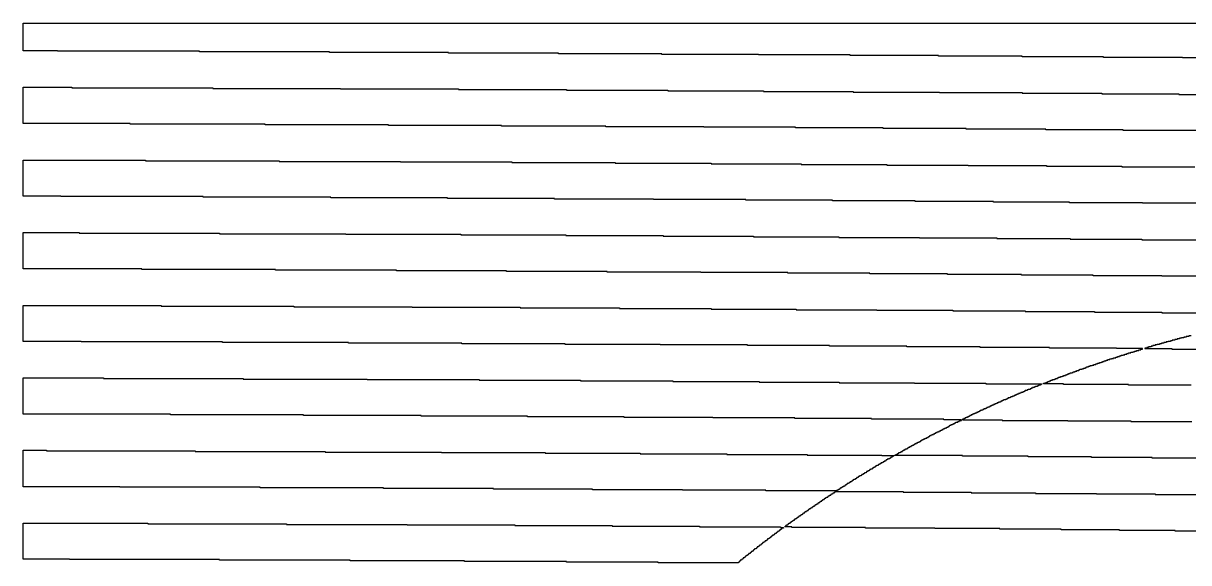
# Model space of a CAD drawing. Extents: x 600 to 5400, y 600 to 5400.
# Drawn here: x 600 to 2518, y 4513 to 5400 of the extents above; entities that cross this region are included whole.
import ezdxf

# ---------------------------------------------------------------- set-up
doc = ezdxf.new("R2010")
doc.units = 0
doc.layers.add('LG_12_W2000_ZP600_INV_LG', color=5, linetype='CONTINUOUS')

msp = doc.modelspace()

# ---------------------------------------------------------------- linework, layer by layer
at = {"layer": 'LG_12_W2000_ZP600_INV_LG'}
for points in [[(2635, 5343), (2508, 5343), (2508, 5344), (2378, 5344), (2378, 5345), (2244, 5345), (2244, 5346), (2106, 5346), (2106, 5347), (1961, 5347), (1961, 5348), (1810, 5348), (1810, 5349), (1651, 5349), (1651, 5350), (1481, 5350), (1481, 5351), (1300, 5351), (1300, 5352), (1104, 5352), (1104, 5353), (890, 5353), (890, 5354), (656, 5354), (656, 5355), (600, 5355), (600, 5400), (2987, 5400)], [(2533, 5224), (2410, 5224), (2410, 5225), (2283, 5225), (2283, 5226), (2152, 5226), (2152, 5227), (2015, 5227), (2015, 5228), (1871, 5228), (1871, 5229), (1720, 5229), (1720, 5230), (1559, 5230), (1559, 5231), (1387, 5231), (1387, 5232), (1201, 5232), (1201, 5233), (998, 5233), (998, 5234), (776, 5234), (776, 5235), (600, 5235), (600, 5295), (680, 5295), (680, 5294), (912, 5294), (912, 5293), (1122, 5293), (1122, 5292), (1316, 5292), (1316, 5291), (1494, 5291), (1494, 5290), (1661, 5290), (1661, 5289), (1818, 5289), (1818, 5288), (1966, 5288), (1966, 5287), (2108, 5287), (2108, 5286), (2244, 5286), (2244, 5285), (2375, 5285), (2375, 5284), (2502, 5284), (2502, 5283), (2626, 5283)], [(2559, 5104), (2442, 5104), (2442, 5105), (2322, 5105), (2322, 5106), (2197, 5106), (2197, 5107), (2068, 5107), (2068, 5108), (1932, 5108), (1932, 5109), (1789, 5109), (1789, 5110), (1637, 5110), (1637, 5111), (1474, 5111), (1474, 5112), (1298, 5112), (1298, 5113), (1106, 5113), (1106, 5114), (896, 5114), (896, 5115), (662, 5115), (662, 5116), (600, 5116), (600, 5175), (801, 5175), (801, 5174), (1021, 5174), (1021, 5173), (1221, 5173), (1221, 5172), (1404, 5172), (1404, 5171), (1574, 5171), (1574, 5170), (1732, 5170), (1732, 5169), (1880, 5169), (1880, 5168), (2021, 5168), (2021, 5167), (2155, 5167), (2155, 5166), (2284, 5166), (2284, 5165), (2408, 5165), (2408, 5164), (2528, 5164)], [(2584, 4984), (2474, 4984), (2474, 4985), (2361, 4985), (2361, 4986), (2243, 4986), (2243, 4987), (2121, 4987), (2121, 4988), (1993, 4988), (1993, 4989), (1858, 4989), (1858, 4990), (1715, 4990), (1715, 4991), (1561, 4991), (1561, 4992), (1395, 4992), (1395, 4993), (1214, 4993), (1214, 4994), (1015, 4994), (1015, 4995), (795, 4995), (795, 4996), (600, 4996), (600, 5056), (692, 5056), (692, 5055), (923, 5055), (923, 5054), (1131, 5054), (1131, 5053), (1320, 5053), (1320, 5052), (1493, 5052), (1493, 5051), (1653, 5051), (1653, 5050), (1802, 5050), (1802, 5049), (1942, 5049), (1942, 5048), (2075, 5048), (2075, 5047), (2202, 5047), (2202, 5046), (2323, 5046), (2323, 5045), (2441, 5045), (2441, 5044), (2554, 5044)], [(2522, 4805), (2419, 4805), (2419, 4806), (2312, 4806), (2312, 4807), (2279, 4807), (2279, 4808), (2281, 4808), (2281, 4809), (2284, 4809), (2284, 4810), (2286, 4810), (2286, 4811), (2289, 4811), (2289, 4812), (2291, 4812), (2291, 4813), (2294, 4813), (2294, 4814), (2297, 4814), (2297, 4815), (2299, 4815), (2299, 4816), (2302, 4816), (2302, 4817), (2304, 4817), (2304, 4818), (2307, 4818), (2307, 4819), (2310, 4819), (2310, 4820), (2312, 4820), (2312, 4821), (2315, 4821), (2315, 4822), (2318, 4822), (2318, 4823), (2320, 4823), (2320, 4824), (2323, 4824), (2323, 4825), (2326, 4825), (2326, 4826), (2328, 4826), (2328, 4827), (2331, 4827), (2331, 4828), (2334, 4828), (2334, 4829), (2337, 4829), (2337, 4830), (2339, 4830), (2339, 4831), (2342, 4831), (2342, 4832), (2345, 4832), (2345, 4833), (2348, 4833), (2348, 4834), (2350, 4834), (2350, 4835), (2353, 4835), (2353, 4836), (2356, 4836), (2356, 4837), (2359, 4837), (2359, 4838), (2362, 4838), (2362, 4839), (2365, 4839), (2365, 4840), (2368, 4840), (2368, 4841), (2371, 4841), (2371, 4842), (2374, 4842), (2374, 4843), (2376, 4843), (2376, 4844), (2379, 4844), (2379, 4845), (2382, 4845), (2382, 4846), (2385, 4846), (2385, 4847), (2388, 4847), (2388, 4848), (2391, 4848), (2391, 4849), (2394, 4849), (2394, 4850), (2398, 4850), (2398, 4851), (2401, 4851), (2401, 4852), (2404, 4852), (2404, 4853), (2407, 4853), (2407, 4854), (2410, 4854), (2410, 4855), (2413, 4855), (2413, 4856), (2416, 4856), (2416, 4857), (2419, 4857), (2419, 4858), (2423, 4858), (2423, 4859), (2426, 4859), (2426, 4860), (2429, 4860), (2429, 4861), (2432, 4861), (2432, 4862), (2436, 4862), (2436, 4863), (2439, 4863), (2439, 4864), (2442, 4864), (2442, 4865), (2399, 4865), (2399, 4866), (2289, 4866), (2289, 4867), (2175, 4867), (2175, 4868), (2054, 4868), (2054, 4869), (1927, 4869), (1927, 4870), (1792, 4870), (1792, 4871), (1648, 4871), (1648, 4872), (1492, 4872), (1492, 4873), (1322, 4873), (1322, 4874), (1135, 4874), (1135, 4875), (928, 4875), (928, 4876), (695, 4876), (695, 4877), (600, 4877), (600, 4936), (827, 4936), (827, 4935), (1045, 4935), (1045, 4934), (1240, 4934), (1240, 4933), (1418, 4933), (1418, 4932), (1581, 4932), (1581, 4931), (1732, 4931), (1732, 4930), (1872, 4930), (1872, 4929), (2005, 4929), (2005, 4928), (2130, 4928), (2130, 4927), (2249, 4927), (2249, 4926), (2363, 4926), (2363, 4925), (2474, 4925), (2474, 4924), (2581, 4924)], [(2522, 4886), (2518, 4886), (2518, 4885), (2514, 4885), (2514, 4884), (2510, 4884), (2510, 4883), (2506, 4883), (2506, 4882), (2503, 4882), (2503, 4881), (2499, 4881), (2499, 4880), (2495, 4880), (2495, 4879), (2491, 4879), (2491, 4878), (2488, 4878), (2488, 4877), (2484, 4877), (2484, 4876), (2481, 4876), (2481, 4875), (2477, 4875), (2477, 4874), (2473, 4874), (2473, 4873), (2470, 4873), (2470, 4872), (2466, 4872), (2466, 4871), (2463, 4871), (2463, 4870), (2459, 4870), (2459, 4869), (2456, 4869), (2456, 4868), (2452, 4868), (2452, 4867), (2449, 4867), (2449, 4866), (2446, 4866), (2446, 4865), (2490, 4865), (2490, 4864), (2594, 4864)], [(2554, 4685), (2458, 4685), (2458, 4686), (2358, 4686), (2358, 4687), (2254, 4687), (2254, 4688), (2146, 4688), (2146, 4689), (2034, 4689), (2034, 4690), (2036, 4690), (2036, 4691), (2038, 4691), (2038, 4692), (2040, 4692), (2040, 4693), (2041, 4693), (2041, 4694), (2043, 4694), (2043, 4695), (2045, 4695), (2045, 4696), (2047, 4696), (2047, 4697), (2048, 4697), (2048, 4698), (2050, 4698), (2050, 4699), (2052, 4699), (2052, 4700), (2054, 4700), (2054, 4701), (2056, 4701), (2056, 4702), (2057, 4702), (2057, 4703), (2059, 4703), (2059, 4704), (2061, 4704), (2061, 4705), (2063, 4705), (2063, 4706), (2065, 4706), (2065, 4707), (2066, 4707), (2066, 4708), (2068, 4708), (2068, 4709), (2070, 4709), (2070, 4710), (2072, 4710), (2072, 4711), (2074, 4711), (2074, 4712), (2076, 4712), (2076, 4713), (2077, 4713), (2077, 4714), (2079, 4714), (2079, 4715), (2081, 4715), (2081, 4716), (2083, 4716), (2083, 4717), (2085, 4717), (2085, 4718), (2087, 4718), (2087, 4719), (2089, 4719), (2089, 4720), (2091, 4720), (2091, 4721), (2092, 4721), (2092, 4722), (2094, 4722), (2094, 4723), (2096, 4723), (2096, 4724), (2098, 4724), (2098, 4725), (2100, 4725), (2100, 4726), (2102, 4726), (2102, 4727), (2104, 4727), (2104, 4728), (2106, 4728), (2106, 4729), (2108, 4729), (2108, 4730), (2110, 4730), (2110, 4731), (2112, 4731), (2112, 4732), (2114, 4732), (2114, 4733), (2116, 4733), (2116, 4734), (2118, 4734), (2118, 4735), (2120, 4735), (2120, 4736), (2122, 4736), (2122, 4737), (2124, 4737), (2124, 4738), (2125, 4738), (2125, 4739), (2127, 4739), (2127, 4740), (2129, 4740), (2129, 4741), (2131, 4741), (2131, 4742), (2133, 4742), (2133, 4743), (2135, 4743), (2135, 4744), (2138, 4744), (2138, 4745), (2140, 4745), (2140, 4746), (2142, 4746), (2142, 4747), (2144, 4747), (2144, 4748), (2115, 4748), (2115, 4749), (1996, 4749), (1996, 4750), (1870, 4750), (1870, 4751), (1735, 4751), (1735, 4752), (1589, 4752), (1589, 4753), (1430, 4753), (1430, 4754), (1255, 4754), (1255, 4755), (1061, 4755), (1061, 4756), (842, 4756), (842, 4757), (600, 4757), (600, 4817), (732, 4817), (732, 4816), (962, 4816), (962, 4815), (1166, 4815), (1166, 4814), (1350, 4814), (1350, 4813), (1517, 4813), (1517, 4812), (1669, 4812), (1669, 4811), (1811, 4811), (1811, 4810), (1943, 4810), (1943, 4809), (2067, 4809), (2067, 4808), (2184, 4808), (2184, 4807), (2276, 4807), (2276, 4806), (2274, 4806), (2274, 4805), (2271, 4805), (2271, 4804), (2269, 4804), (2269, 4803), (2266, 4803), (2266, 4802), (2264, 4802), (2264, 4801), (2261, 4801), (2261, 4800), (2259, 4800), (2259, 4799), (2257, 4799), (2257, 4798), (2254, 4798), (2254, 4797), (2252, 4797), (2252, 4796), (2249, 4796), (2249, 4795), (2247, 4795), (2247, 4794), (2245, 4794), (2245, 4793), (2242, 4793), (2242, 4792), (2240, 4792), (2240, 4791), (2238, 4791), (2238, 4790), (2235, 4790), (2235, 4789), (2233, 4789), (2233, 4788), (2231, 4788), (2231, 4787), (2228, 4787), (2228, 4786), (2226, 4786), (2226, 4785), (2224, 4785), (2224, 4784), (2221, 4784), (2221, 4783), (2219, 4783), (2219, 4782), (2217, 4782), (2217, 4781), (2214, 4781), (2214, 4780), (2212, 4780), (2212, 4779), (2210, 4779), (2210, 4778), (2208, 4778), (2208, 4777), (2205, 4777), (2205, 4776), (2203, 4776), (2203, 4775), (2201, 4775), (2201, 4774), (2199, 4774), (2199, 4773), (2197, 4773), (2197, 4772), (2194, 4772), (2194, 4771), (2192, 4771), (2192, 4770), (2190, 4770), (2190, 4769), (2188, 4769), (2188, 4768), (2186, 4768), (2186, 4767), (2184, 4767), (2184, 4766), (2181, 4766), (2181, 4765), (2179, 4765), (2179, 4764), (2177, 4764), (2177, 4763), (2175, 4763), (2175, 4762), (2173, 4762), (2173, 4761), (2171, 4761), (2171, 4760), (2169, 4760), (2169, 4759), (2166, 4759), (2166, 4758), (2164, 4758), (2164, 4757), (2162, 4757), (2162, 4756), (2160, 4756), (2160, 4755), (2158, 4755), (2158, 4754), (2156, 4754), (2156, 4753), (2154, 4753), (2154, 4752), (2152, 4752), (2152, 4751), (2150, 4751), (2150, 4750), (2148, 4750), (2148, 4749), (2146, 4749), (2146, 4748), (2211, 4748), (2211, 4747), (2319, 4747), (2319, 4746), (2423, 4746), (2423, 4745), (2523, 4745)], [(2586, 4565), (2496, 4565), (2496, 4566), (2404, 4566), (2404, 4567), (2308, 4567), (2308, 4568), (2207, 4568), (2207, 4569), (2100, 4569), (2100, 4570), (1986, 4570), (1986, 4571), (1865, 4571), (1865, 4572), (1854, 4572), (1854, 4573), (1855, 4573), (1855, 4574), (1856, 4574), (1856, 4575), (1858, 4575), (1858, 4576), (1859, 4576), (1859, 4577), (1860, 4577), (1860, 4578), (1862, 4578), (1862, 4579), (1863, 4579), (1863, 4580), (1865, 4580), (1865, 4581), (1866, 4581), (1866, 4582), (1867, 4582), (1867, 4583), (1869, 4583), (1869, 4584), (1870, 4584), (1870, 4585), (1872, 4585), (1872, 4586), (1873, 4586), (1873, 4587), (1874, 4587), (1874, 4588), (1876, 4588), (1876, 4589), (1877, 4589), (1877, 4590), (1879, 4590), (1879, 4591), (1880, 4591), (1880, 4592), (1882, 4592), (1882, 4593), (1883, 4593), (1883, 4594), (1884, 4594), (1884, 4595), (1886, 4595), (1886, 4596), (1887, 4596), (1887, 4597), (1889, 4597), (1889, 4598), (1890, 4598), (1890, 4599), (1892, 4599), (1892, 4600), (1893, 4600), (1893, 4601), (1894, 4601), (1894, 4602), (1896, 4602), (1896, 4603), (1897, 4603), (1897, 4604), (1899, 4604), (1899, 4605), (1900, 4605), (1900, 4606), (1902, 4606), (1902, 4607), (1903, 4607), (1903, 4608), (1905, 4608), (1905, 4609), (1906, 4609), (1906, 4610), (1908, 4610), (1908, 4611), (1909, 4611), (1909, 4612), (1911, 4612), (1911, 4613), (1912, 4613), (1912, 4614), (1914, 4614), (1914, 4615), (1915, 4615), (1915, 4616), (1916, 4616), (1916, 4617), (1918, 4617), (1918, 4618), (1919, 4618), (1919, 4619), (1921, 4619), (1921, 4620), (1922, 4620), (1922, 4621), (1924, 4621), (1924, 4622), (1925, 4622), (1925, 4623), (1927, 4623), (1927, 4624), (1929, 4624), (1929, 4625), (1930, 4625), (1930, 4626), (1932, 4626), (1932, 4627), (1933, 4627), (1933, 4628), (1935, 4628), (1935, 4629), (1936, 4629), (1936, 4630), (2048, 4630), (2048, 4629), (2160, 4629), (2160, 4628), (2266, 4628), (2266, 4627), (2366, 4627), (2366, 4626), (2463, 4626), (2463, 4625), (2556, 4625)]]:
    msp.add_lwpolyline(points, dxfattribs=at)
for points in [[(638, 4698), (638, 4697), (883, 4697), (883, 4696), (1097, 4696), (1097, 4695), (1288, 4695), (1288, 4694), (1459, 4694), (1459, 4693), (1615, 4693), (1615, 4692), (1758, 4692), (1758, 4691), (1890, 4691), (1890, 4690), (2013, 4690), (2013, 4689), (2032, 4689), (2032, 4688), (2031, 4688), (2031, 4687), (2029, 4687), (2029, 4686), (2027, 4686), (2027, 4685), (2026, 4685), (2026, 4684), (2024, 4684), (2024, 4683), (2022, 4683), (2022, 4682), (2020, 4682), (2020, 4681), (2019, 4681), (2019, 4680), (2017, 4680), (2017, 4679), (2015, 4679), (2015, 4678), (2014, 4678), (2014, 4677), (2012, 4677), (2012, 4676), (2010, 4676), (2010, 4675), (2008, 4675), (2008, 4674), (2007, 4674), (2007, 4673), (2005, 4673), (2005, 4672), (2003, 4672), (2003, 4671), (2002, 4671), (2002, 4670), (2000, 4670), (2000, 4669), (1998, 4669), (1998, 4668), (1997, 4668), (1997, 4667), (1995, 4667), (1995, 4666), (1993, 4666), (1993, 4665), (1992, 4665), (1992, 4664), (1990, 4664), (1990, 4663), (1988, 4663), (1988, 4662), (1987, 4662), (1987, 4661), (1985, 4661), (1985, 4660), (1984, 4660), (1984, 4659), (1982, 4659), (1982, 4658), (1980, 4658), (1980, 4657), (1979, 4657), (1979, 4656), (1977, 4656), (1977, 4655), (1975, 4655), (1975, 4654), (1974, 4654), (1974, 4653), (1972, 4653), (1972, 4652), (1971, 4652), (1971, 4651), (1969, 4651), (1969, 4650), (1967, 4650), (1967, 4649), (1966, 4649), (1966, 4648), (1964, 4648), (1964, 4647), (1963, 4647), (1963, 4646), (1961, 4646), (1961, 4645), (1959, 4645), (1959, 4644), (1958, 4644), (1958, 4643), (1956, 4643), (1956, 4642), (1955, 4642), (1955, 4641), (1953, 4641), (1953, 4640), (1952, 4640), (1952, 4639), (1950, 4639), (1950, 4638), (1948, 4638), (1948, 4637), (1947, 4637), (1947, 4636), (1945, 4636), (1945, 4635), (1944, 4635), (1944, 4634), (1942, 4634), (1942, 4633), (1941, 4633), (1941, 4632), (1939, 4632), (1939, 4631), (1822, 4631), (1822, 4632), (1685, 4632), (1685, 4633), (1537, 4633), (1537, 4634), (1374, 4634), (1374, 4635), (1193, 4635), (1193, 4636), (990, 4636), (990, 4637), (759, 4637), (759, 4638), (600, 4638), (600, 4698)], [(805, 4578), (805, 4577), (1033, 4577), (1033, 4576), (1232, 4576), (1232, 4575), (1409, 4575), (1409, 4574), (1569, 4574), (1569, 4573), (1713, 4573), (1713, 4572), (1846, 4572), (1846, 4571), (1851, 4571), (1851, 4570), (1849, 4570), (1849, 4569), (1848, 4569), (1848, 4568), (1847, 4568), (1847, 4567), (1845, 4567), (1845, 4566), (1844, 4566), (1844, 4565), (1843, 4565), (1843, 4564), (1841, 4564), (1841, 4563), (1840, 4563), (1840, 4562), (1839, 4562), (1839, 4561), (1837, 4561), (1837, 4560), (1836, 4560), (1836, 4559), (1835, 4559), (1835, 4558), (1833, 4558), (1833, 4557), (1832, 4557), (1832, 4556), (1831, 4556), (1831, 4555), (1829, 4555), (1829, 4554), (1828, 4554), (1828, 4553), (1827, 4553), (1827, 4552), (1825, 4552), (1825, 4551), (1824, 4551), (1824, 4550), (1823, 4550), (1823, 4549), (1821, 4549), (1821, 4548), (1820, 4548), (1820, 4547), (1819, 4547), (1819, 4546), (1817, 4546), (1817, 4545), (1816, 4545), (1816, 4544), (1815, 4544), (1815, 4543), (1814, 4543), (1814, 4542), (1812, 4542), (1812, 4541), (1811, 4541), (1811, 4540), (1810, 4540), (1810, 4539), (1808, 4539), (1808, 4538), (1807, 4538), (1807, 4537), (1806, 4537), (1806, 4536), (1804, 4536), (1804, 4535), (1803, 4535), (1803, 4534), (1802, 4534), (1802, 4533), (1801, 4533), (1801, 4532), (1799, 4532), (1799, 4531), (1798, 4531), (1798, 4530), (1797, 4530), (1797, 4529), (1796, 4529), (1796, 4528), (1794, 4528), (1794, 4527), (1793, 4527), (1793, 4526), (1792, 4526), (1792, 4525), (1790, 4525), (1790, 4524), (1789, 4524), (1789, 4523), (1788, 4523), (1788, 4522), (1787, 4522), (1787, 4521), (1785, 4521), (1785, 4520), (1784, 4520), (1784, 4519), (1783, 4519), (1783, 4518), (1782, 4518), (1782, 4517), (1780, 4517), (1780, 4516), (1779, 4516), (1779, 4515), (1778, 4515), (1778, 4514), (1777, 4514), (1777, 4513), (1645, 4513), (1645, 4514), (1494, 4514), (1494, 4515), (1326, 4515), (1326, 4516), (1138, 4516), (1138, 4517), (923, 4517), (923, 4518), (676, 4518), (676, 4519), (600, 4519), (600, 4578)]]:
    msp.add_lwpolyline(points, close=True, dxfattribs=at)

doc.saveas('drawing.dxf')
